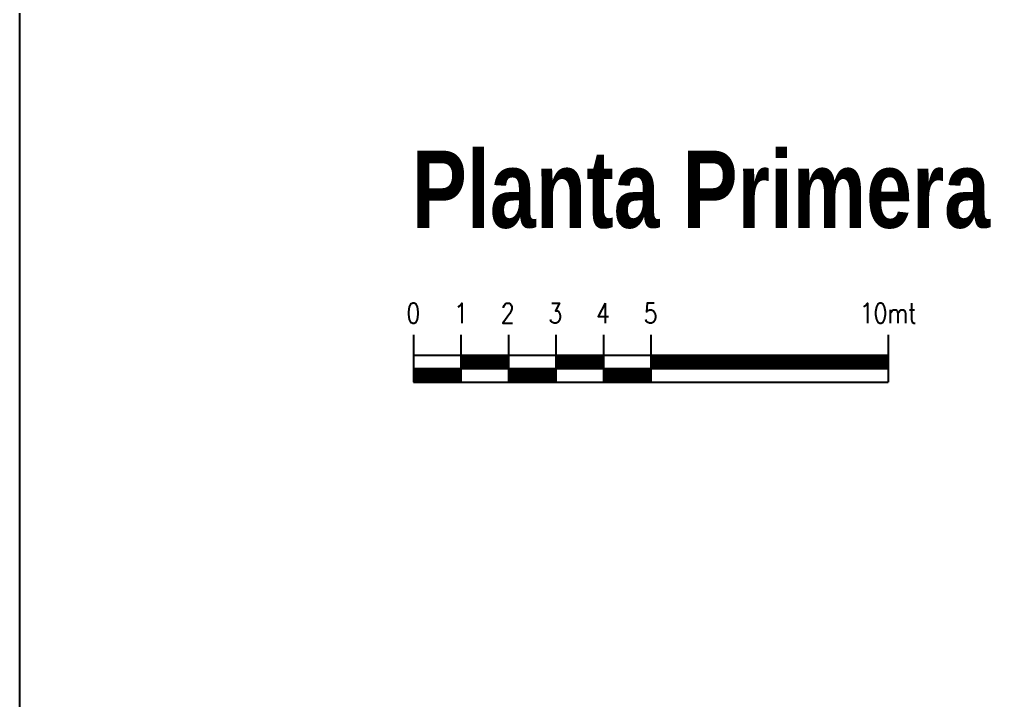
# Model space of a CAD drawing. Extents: x 0 to 420, y 0 to 297.
# Drawn here: x 0 to 81.8, y 91.1 to 148.5 of the extents above; entities that cross this region are included whole.
import ezdxf
from ezdxf.enums import TextEntityAlignment as Align

# ---------------------------------------------------------------- set-up
doc = ezdxf.new("R2010")
doc.units = 0
doc.header["$LTSCALE"] = 0.8
doc.header["$MEASUREMENT"] = 0
doc.layers.get('0').update_dxf_attribs({"linetype": 'CONTINUOUS'})
doc.layers.add('PLANTA-EDIFICIO', color=7, linetype='CONTINUOUS')
doc.styles.add('ROMANS', font='ROMANS.shx', dxfattribs={"width": 0.8, "height": 1.7})
doc.styles.add('ROMANTICBOLD', font='romb____.pfb', dxfattribs={"width": 0.8, "height": 5})

msp = doc.modelspace()

# ---------------------------------------------------------------- linework, layer by layer
msp.add_line((0, 297), (0, 0))
at = {"layer": 'PLANTA-EDIFICIO', "color": 7}
for p, q in [((33.183, 121.928), (33.183, 117.961)), ((37.183, 121.928), (37.183, 117.961)), ((41.183, 121.928), (41.183, 117.961)), ((45.183, 121.928), (45.183, 117.961)), ((49.183, 121.928), (49.183, 117.961)), ((53.183, 121.928), (53.183, 117.961)), ((73.183, 121.928), (73.183, 117.961)), ((33.183, 120.228), (73.183, 120.228)), ((33.183, 119.094), (73.183, 119.094)), ((33.183, 117.961), (73.183, 117.961))]:
    msp.add_line(p, q, dxfattribs=at)
at = {"layer": 'PLANTA-EDIFICIO', "color": 7, "const_width": 1.133}
for points in [[(37.183, 119.661), (41.183, 119.661)], [(45.183, 119.661), (49.183, 119.661)], [(53.183, 119.661), (73.183, 119.661)], [(33.183, 118.528), (37.183, 118.528)], [(41.183, 118.528), (45.183, 118.528)], [(49.183, 118.528), (53.183, 118.528)]]:
    msp.add_lwpolyline(points, dxfattribs=at)

# ---------------------------------------------------------------- texts
at = {"layer": 'PLANTA-EDIFICIO', "color": 7, "style": 'ROMANTICBOLD', "width": 0.8}
msp.add_text('Planta Primera', height=6.5, dxfattribs=at).set_placement((33.054, 130.948))
at = {"layer": 'PLANTA-EDIFICIO', "color": 7, "style": 'ROMANS', "width": 0.8}
for s, height, p in [('0', 1.7, (33.183, 122.912)), ('1', 1.7, (37.197, 122.912)), ('2', 1.7, (41.134, 122.912)), ('3', 1.7, (45.148, 122.912)), ('4', 1.7, (49.161, 122.912)), ('5', 1.7, (53.175, 122.912)), ('10mt', 1.7002, (73.166, 122.912))]:
    msp.add_text(s, height=height, dxfattribs=at).set_placement(p, align=Align.CENTER)

doc.saveas('drawing.dxf')
